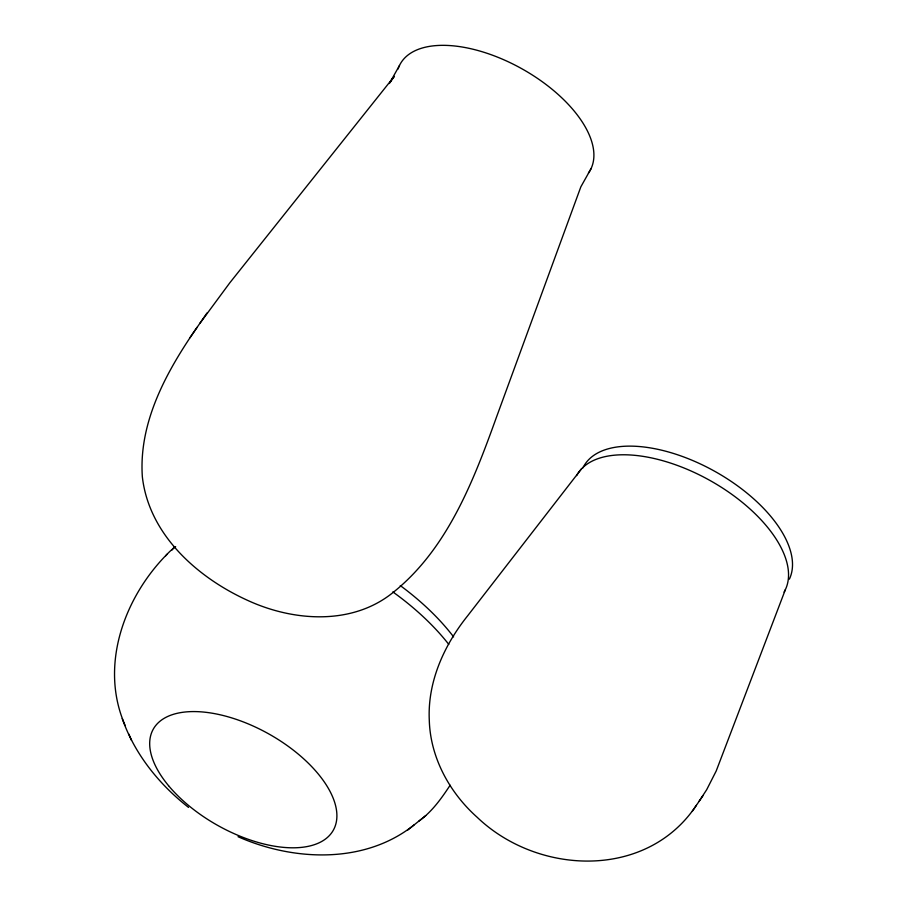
<?xml version="1.0" encoding="UTF-8"?>
<svg xmlns="http://www.w3.org/2000/svg" width="907" height="907" viewBox="0 0 907 907"><rect width="100%" height="100%" fill="white"/><g stroke="black" fill="none" stroke-linecap="round" stroke-linejoin="round"><path stroke-width="1.36" d="M785.349 589.697L716.201 770.995L706.689 789.691L699.025 801.437M389.364 83.523L399.477 65.519M590.979 168.781L580.865 186.797L496.424 417.311C473.363 481.3 446.992 550.164 391.801 593.495C351.088 625.422 293.641 621.227 248.722 600.876C198.055 578.156 148.986 535.017 142.354 476.855C138.51 421.902 166.809 371.031 197.068 327.336M581.387 468.987L467.627 615.83C444.09 645.228 427.446 681.792 429.283 720.113C430.281 757.47 449.566 792.65 477.116 817.23C537.624 875.266 646.736 879.96 696.304 805.393M199.914 323.323L229.766 282.871L394.284 76.358L390.067 82.503M450.121 785.247C441.414 798.477 432.038 811.686 419 821.016M692.381 811.153L702.982 795.643M189.926 337.778L206.989 312.994M167.171 554.12C123.726 597.974 99.18 666.452 125.177 725.543M238.031 836.696C293.403 861.208 364.603 864.394 414 824.985M407.515 830.211L425.7 815.62M188.554 807.411C159.11 784.385 134.701 754.136 122.241 718.605M128.862 734.126L131.504 740.373M398.082 68.989A108.829 55.236 29.3 0 1 520.164 67.821A108.829 55.236 29.3 0 1 588.45 173.044M171.922 550.073A174.949 88.795 29.3 0 1 174.575 546.774M400.27 585.571A174.949 88.795 29.3 0 1 453.602 636.884M165.766 555.753A178.021 90.349 29.3 0 1 175.663 546.728M392.856 591.92A178.021 90.349 29.3 0 1 448.784 644.389M582.94 467.876A117.298 59.533 29.3 0 1 711.87 469.735A117.298 59.533 29.3 0 1 789.351 579.188M576.637 475.619A118.953 60.372 29.3 0 1 710.272 480.642A118.953 60.372 29.3 0 1 784.067 592.09M168.543 785.666A103.228 52.391 29.3 0 0 329.456 835.472A103.228 52.391 29.3 0 0 231.886 717.947A103.228 52.391 29.3 0 0 168.543 785.666"/></g></svg>
